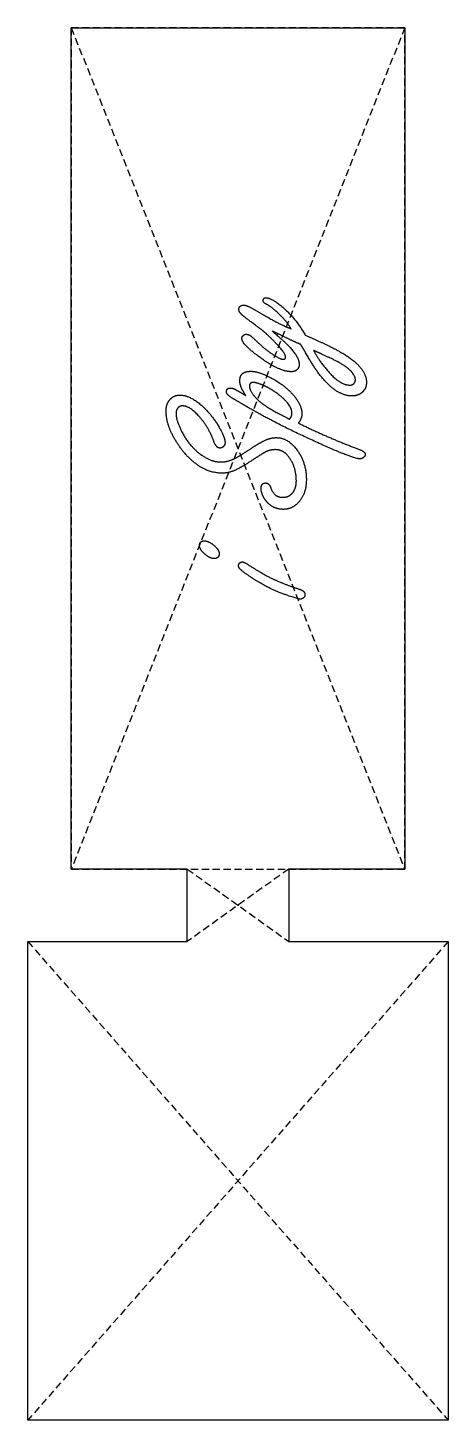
# Model space of a CAD drawing. Header units: millimetres. Extents: x -14.5 to 14.5, y -16.5 to 79.5.
import ezdxf

# ---------------------------------------------------------------- set-up
doc = ezdxf.new("R2010")
doc.units = ezdxf.units.MM
doc.linetypes.add('DASHED', pattern=[0.75, 0.5, -0.25])
doc.layers.get('0').update_dxf_attribs({"linetype": 'CONTINUOUS'})

msp = doc.modelspace()

# ---------------------------------------------------------------- linework, layer by layer
for p, q in [((-11.5, 79.5), (11.5, 79.5)), ((-11.5, 21.5), (-11.5, 79.5)), ((11.5, 79.5), (11.5, 21.5)), ((-3.5, 21.5), (-11.5, 21.5)), ((-3.5, 16.5), (-3.5, 21.5)), ((3.5, 21.5), (3.5, 16.5)), ((11.5, 21.5), (3.5, 21.5)), ((-14.5, -16.5), (-14.5, 16.5)), ((-14.5, 16.5), (-3.5, 16.5)), ((3.5, 16.5), (14.5, 16.5)), ((14.5, 16.5), (14.5, -16.5)), ((14.5, -16.5), (-14.5, -16.5))]:
    msp.add_line(p, q)
at = {"linetype": 'DASHED'}
for p, q in [((-11.5, 79.5), (11.5, 21.5)), ((11.5, 79.5), (-11.5, 21.5)), ((11.5, 79.5), (-11.5, 79.5)), ((-11.5, 79.5), (-11.5, 21.5)), ((11.5, 21.5), (11.5, 79.5)), ((-11.5, 21.5), (11.5, 21.5)), ((-3.5, 21.5), (3.5, 16.5)), ((3.5, 21.5), (-3.5, 16.5)), ((-14.5, 16.5), (14.5, -16.5)), ((14.5, 16.5), (-14.5, -16.5))]:
    msp.add_line(p, q, dxfattribs=at)
for points in [[(1.735, 60.685), (1.735, 60.889), (1.938, 60.889)], [(2.025, 60.402), (1.735, 60.54), (1.735, 60.685)], [(1.938, 60.889), (2.324, 60.889), (3.087, 60.235)], [(0.055, 60.089), (0.055, 60.205), (0.156, 60.3)], [(0.309, 59.682), (0.055, 59.9), (0.055, 60.089)], [(0.156, 60.3), (0.251, 60.387), (0.375, 60.387)], [(0.956, 59.18), (0.411, 59.587), (0.309, 59.682)], [(0.375, 60.387), (0.585, 60.387), (1.08, 60.096)], [(1.08, 60.096), (1.684, 59.747), (2.207, 59.456)], [(3, 59.602), (2.345, 60.256), (2.025, 60.402)], [(3.662, 58.751), (3.393, 59.216), (3, 59.602)], [(3.087, 60.235), (4.004, 59.449), (4.644, 58.3)], [(1.647, 58.671), (1.575, 58.729), (0.956, 59.18)], [(2.491, 57.885), (1.989, 58.387), (1.647, 58.671)], [(2.207, 59.456), (3.022, 58.998), (3.662, 58.751)], [(2.36, 58.598), (3.124, 57.951), (3.495, 57.565)], [(3.436, 58.075), (2.84, 58.373), (2.36, 58.598)], [(0.265, 58.089), (0.265, 58.205), (0.367, 58.293)], [(1.589, 56.722), (0.265, 57.667), (0.265, 58.089)], [(0.367, 58.293), (0.447, 58.373), (0.556, 58.373)], [(0.556, 58.373), (0.716, 58.373), (0.836, 58.289)], [(0.836, 58.289), (0.956, 58.205), (1.371, 57.813)], [(1.371, 57.813), (1.8, 57.398), (2.302, 57.049)], [(3.284, 56.795), (3.284, 57.085), (2.491, 57.885)], [(4.324, 57.675), (3.989, 57.805), (3.436, 58.075)], [(4.665, 57.093), (4.455, 57.464), (4.324, 57.675)], [(4.644, 58.3), (6.113, 57.689), (7.08, 57.144)], [(3.676, 55.791), (2.891, 55.791), (1.589, 56.722)], [(2.302, 57.049), (2.869, 56.649), (3.131, 56.649)], [(3.131, 56.649), (3.284, 56.649), (3.284, 56.795)], [(3.495, 57.565), (4.222, 56.802), (4.222, 56.293)], [(5.538, 55.711), (5.189, 56.176), (4.665, 57.093)], [(5.218, 57.26), (5.611, 56.489), (6.338, 55.682)], [(5.698, 57.035), (5.48, 57.136), (5.218, 57.26)], [(6.956, 56.438), (6.767, 56.547), (5.698, 57.035)], [(7.08, 57.144), (8.862, 56.125), (8.862, 55.042)], [(0.313, 55.66), (0.498, 55.82), (0.869, 55.82)], [(0.869, 55.82), (1.378, 55.82), (2.091, 55.464)], [(4.04, 55.9), (3.895, 55.791), (3.676, 55.791)], [(4.222, 56.293), (4.222, 56.045), (4.04, 55.9)], [(7.858, 54.118), (6.724, 54.118), (5.538, 55.711)], [(6.338, 55.682), (7.087, 54.867), (7.735, 54.867)], [(8.098, 55.231), (8.098, 55.776), (6.956, 56.438)], [(0.127, 55.18), (0.127, 55.5), (0.313, 55.66)], [(0.273, 54.598), (0.127, 54.896), (0.127, 55.18)], [(0.855, 54.987), (0.789, 54.925), (0.789, 54.795)], [(0.789, 54.795), (0.789, 54.453), (1.262, 53.958)], [(1.051, 55.049), (0.92, 55.049), (0.855, 54.987)], [(1.611, 54.904), (1.24, 55.049), (1.051, 55.049)], [(2.52, 54.416), (2.076, 54.722), (1.611, 54.904)], [(2.091, 55.464), (3.218, 54.911), (3.865, 54.125)], [(7.735, 54.867), (7.873, 54.867), (7.967, 54.947)], [(7.967, 54.947), (8.098, 55.056), (8.098, 55.231)], [(8.862, 55.042), (8.862, 54.598), (8.52, 54.329)], [(-4.964, 53.085), (-4.964, 53.515), (-4.738, 53.813)], [(-4.738, 53.813), (-4.469, 54.176), (-4.004, 54.176)], [(-4.004, 54.176), (-3.276, 54.176), (-2.433, 53.391)], [(-0.796, 54.416), (-0.796, 54.664), (-0.498, 54.664)], [(-0.324, 53.922), (-0.796, 54.176), (-0.796, 54.416)], [(-0.498, 54.664), (-0.331, 54.664), (-0.047, 54.489)], [(0.316, 53.551), (-0.149, 53.827), (-0.324, 53.922)], [(-0.047, 54.489), (0.316, 54.278), (0.535, 54.155)], [(0.535, 54.155), (0.345, 54.453), (0.273, 54.598)], [(1.262, 53.958), (1.72, 53.485), (2.549, 53.049)], [(3.72, 52.918), (3.72, 53.595), (2.52, 54.416)], [(3.865, 54.125), (4.411, 53.464), (4.411, 52.882)], [(8.52, 54.329), (8.258, 54.118), (7.858, 54.118)], [(-4.651, 51.711), (-4.964, 52.424), (-4.964, 53.085)], [(-4.171, 53.26), (-4.273, 53.122), (-4.273, 52.933)], [(-4.273, 52.933), (-4.273, 52.431), (-3.887, 51.675)], [(-3.829, 53.435), (-4.04, 53.435), (-4.171, 53.26)], [(-2.556, 52.562), (-3.284, 53.435), (-3.829, 53.435)], [(-2.433, 53.391), (-1.64, 52.649), (-1.138, 51.66)], [(5.851, 50.736), (2.52, 52.22), (0.316, 53.551)], [(2.549, 53.049), (3.313, 52.649), (3.553, 52.518)], [(3.553, 52.518), (3.72, 52.678), (3.72, 52.918)], [(4.411, 52.882), (4.411, 52.562), (4.164, 52.249)], [(-1.676, 51.005), (-1.989, 51.885), (-2.556, 52.562)], [(4.164, 52.249), (6.178, 51.253), (8.273, 50.467)], [(-3.647, 50.14), (-4.265, 50.853), (-4.651, 51.711)], [(-3.887, 51.675), (-3.371, 50.656), (-2.556, 50.075)], [(-1.24, 50.525), (-1.509, 50.525), (-1.676, 51.005)], [(-1.138, 51.66), (-0.891, 51.165), (-0.891, 50.911)], [(-0.891, 50.911), (-0.891, 50.744), (-1.029, 50.613)], [(0.76, 50.409), (1.262, 50.744), (1.691, 50.976)], [(1.691, 50.976), (2.2, 51.245), (2.644, 51.245)], [(2.644, 51.245), (3.502, 51.245), (4.164, 50.264)], [(-1.102, 48.795), (-2.462, 48.795), (-3.647, 50.14)], [(-2.556, 50.075), (-1.851, 49.565), (-1.182, 49.565)], [(-1.029, 50.613), (-1.124, 50.525), (-1.24, 50.525)], [(-0.178, 49.835), (0.236, 50.06), (0.76, 50.409)], [(1.96, 50.285), (1.684, 50.147), (1.262, 49.864)], [(2.564, 50.416), (2.229, 50.416), (1.96, 50.285)], [(3.465, 49.965), (3.109, 50.416), (2.564, 50.416)], [(4.025, 48.285), (4.025, 49.245), (3.465, 49.965)], [(4.164, 50.264), (4.716, 49.427), (4.716, 48.373)], [(8.404, 49.776), (8.011, 49.776), (5.851, 50.736)], [(8.273, 50.467), (8.775, 50.3), (8.775, 50.075)], [(8.775, 50.075), (8.775, 49.965), (8.629, 49.856)], [(-1.182, 49.565), (-0.695, 49.565), (-0.178, 49.835)], [(0.069, 49.129), (-0.527, 48.795), (-1.102, 48.795)], [(1.262, 49.864), (0.607, 49.427), (0.069, 49.129)], [(8.629, 49.856), (8.527, 49.776), (8.404, 49.776)], [(1.589, 47.725), (1.589, 48.118), (1.909, 48.118)], [(1.909, 48.118), (2.149, 48.118), (2.273, 47.755)], [(3.807, 47.493), (4.025, 47.805), (4.025, 48.285)], [(4.716, 48.373), (4.716, 47.333), (4.142, 46.744)], [(1.684, 47.325), (1.589, 47.565), (1.589, 47.725)], [(2.076, 46.722), (1.815, 46.976), (1.684, 47.325)], [(2.273, 47.755), (2.498, 47.129), (3.08, 47.129)], [(3.08, 47.129), (3.545, 47.129), (3.807, 47.493)], [(3.138, 46.3), (2.505, 46.3), (2.076, 46.722)], [(4.142, 46.744), (3.705, 46.3), (3.138, 46.3)], [(-2.658, 43.798), (-2.658, 44.125), (-2.324, 44.125)], [(-2.367, 43.289), (-2.658, 43.573), (-2.658, 43.798)], [(-1.625, 42.904), (-1.975, 42.904), (-2.367, 43.289)], [(-2.324, 44.125), (-2.018, 44.125), (-1.647, 43.805)], [(-1.647, 43.805), (-1.291, 43.5), (-1.291, 43.216)], [(-1.291, 43.216), (-1.291, 43.078), (-1.393, 42.991)], [(-1.393, 42.991), (-1.487, 42.904), (-1.625, 42.904)], [(0.04, 42.416), (0.04, 42.54), (0.135, 42.62)], [(0.178, 42.147), (0.04, 42.278), (0.04, 42.416)], [(0.135, 42.62), (0.215, 42.678), (0.295, 42.678)], [(0.295, 42.678), (0.425, 42.678), (0.731, 42.467)], [(0.731, 42.467), (1.902, 41.711), (2.658, 41.391)], [(0.695, 41.755), (0.309, 42.016), (0.178, 42.147)], [(2.847, 40.576), (1.873, 40.94), (0.695, 41.755)], [(2.658, 41.391), (3.436, 41.049), (4.258, 40.787)], [(4.302, 40.111), (4.084, 40.111), (2.847, 40.576)], [(4.258, 40.787), (4.622, 40.671), (4.622, 40.424)], [(4.622, 40.424), (4.622, 40.278), (4.505, 40.191)], [(4.505, 40.191), (4.411, 40.111), (4.302, 40.111)]]:
    msp.add_open_spline(points, degree=2)
for p in [(0, 50.5), (0, 19), (0, 0), (0, 0)]:
    msp.add_point(p)

doc.saveas('drawing.dxf')
